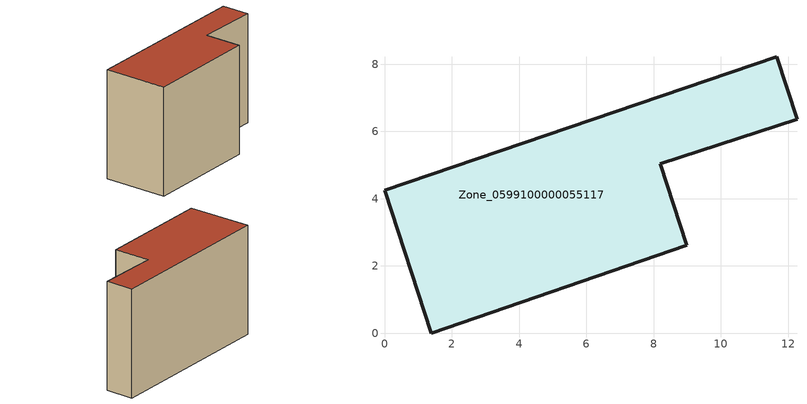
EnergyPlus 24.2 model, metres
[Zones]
Zone_0599100000055117
 floor ground (C_G): 0,4.25 11.66,8.22 12.27,6.37 8.2,5.04 8.99,2.61 1.39,0 z0
 wall outside (C_F): 1.39,0 8.99,2.61 8.2,5.04 12.27,6.37 11.66,8.22 0,4.25 1.39,0 z0:7.5
 roof outside (C_R): 11.66,8.22 0,4.25 1.39,0 8.99,2.61 8.2,5.04 12.27,6.37 z7.5
[BUILDING]
Pand.0599100000055117: North Axis=0; Terrain=City; Loads Convergence Tolerance Value=0.04; Temperature Convergence Tolerance Value=0.4; Solar Distribution=FullExterior; Maximum Number of Warmup Days=25; Minimum Number of Warmup Days=1
[Site:Location]
Rotterdam.The.Hague.AP_ZH_NLD Design_Conditions: Latitude=51.96; Longitude=4.45; Time Zone=1; Elevation=-4.5
[SITE:GROUNDTEMPERATURE:BUILDINGSURFACE]
18, 18, 18, 18, 18, 18, 18, 18, 18, 18, 18, 18
[MATERIAL] Thermal Absorptance=0.9; Solar Absorptance=0.7; Visible Absorptance=0.7
Name | Roughness | Thickness | Conductivity | Density | Specific Heat
G.TI.1946 | MediumSmooth | 0.15 | 1 | 540 | 1210
F.TI.1946 | Rough | 0.3 | 0.857143 | 1920 | 840
R.TI.1946 | MediumRough | 0.2 | 0.1 | 1500 | 1000
[CONSTRUCTION]
C_G: G.TI.1946
C_F: F.TI.1946
C_R: R.TI.1946
[ZONE]
Zone_0599100000055117: Type=1; Multiplier=1; Ceiling Height=Autocalculate; Volume=Autocalculate; Floor Area=autocalculate; Part of Total Floor Area=Yes
[ZONEINFILTRATION:DESIGNFLOWRATE]
Infil_Zone_0599100000055117: Zone or ZoneList or Space or SpaceList=Zone_0599100000055117; Schedule=AlwaysOn; Design Flow Rate Calculation Method=Flow/Area; Flow Rate per Floor Area=0.003; Constant Term Coefficient=1; Temperature Term Coefficient=0; Velocity Term Coefficient=0; Velocity Squared Term Coefficient=0
[HVACTEMPLATE:ZONE:IDEALLOADSAIRSYSTEM]
Zone_0599100000055117: Maximum Heating Supply Air Temperature=50; Minimum Cooling Supply Air Temperature=13; Maximum Heating Supply Air Humidity Ratio=0.0156; Minimum Cooling Supply Air Humidity Ratio=0.0077; Heating Limit=NoLimit; Cooling Limit=NoLimit; Dehumidification Control Type=ConstantSensibleHeatRatio; Cooling Sensible Heat Ratio=0.7; Dehumidification Setpoint=60; Humidification Control Type=None; Humidification Setpoint=30; Outdoor Air Method=None; Outdoor Air Flow Rate per Person=0.00944; Outdoor Air Flow Rate per Zone Floor Area=0; Outdoor Air Flow Rate per Zone=0; Demand Controlled Ventilation Type=None; Outdoor Air Economizer Type=NoEconomizer; Heat Recovery Type=None; Sensible Heat Recovery Effectiveness=0.7; Latent Heat Recovery Effectiveness=0.65
[ZONECONTROL:THERMOSTAT]
ThermostatControl_Zone_0599100000055117: Zone or ZoneList=Zone_0599100000055117; Control Type Schedule=DualSetpointControlType; Control 1=Thermostat_Zone_0599100000055117; Temperature Difference Between Cutout And Setpoint=0
[THERMOSTATSETPOINT:DUALSETPOINT]
Thermostat_Zone_0599100000055117: Heating Setpoint Temperature Schedule=HeatingSetpoint_Zone_0599100000055117; Cooling Setpoint Temperature Schedule=CoolingSetpoint_Zone_0599100000055117
[SCHEDULE:COMPACT]
HeatingSetpoint_Zone_0599100000055117: Through: 12/31, For: AllDays, Until: 24:00, 21
CoolingSetpoint_Zone_0599100000055117: Through: 12/31, For: AllDays, Until: 24:00, 24
DualSetpointControlType: Through: 12/31, For: AllDays, Until: 24:00, 4
AlwaysOn: Through: 12/31, For: AllDays, Until: 24:00, 1
